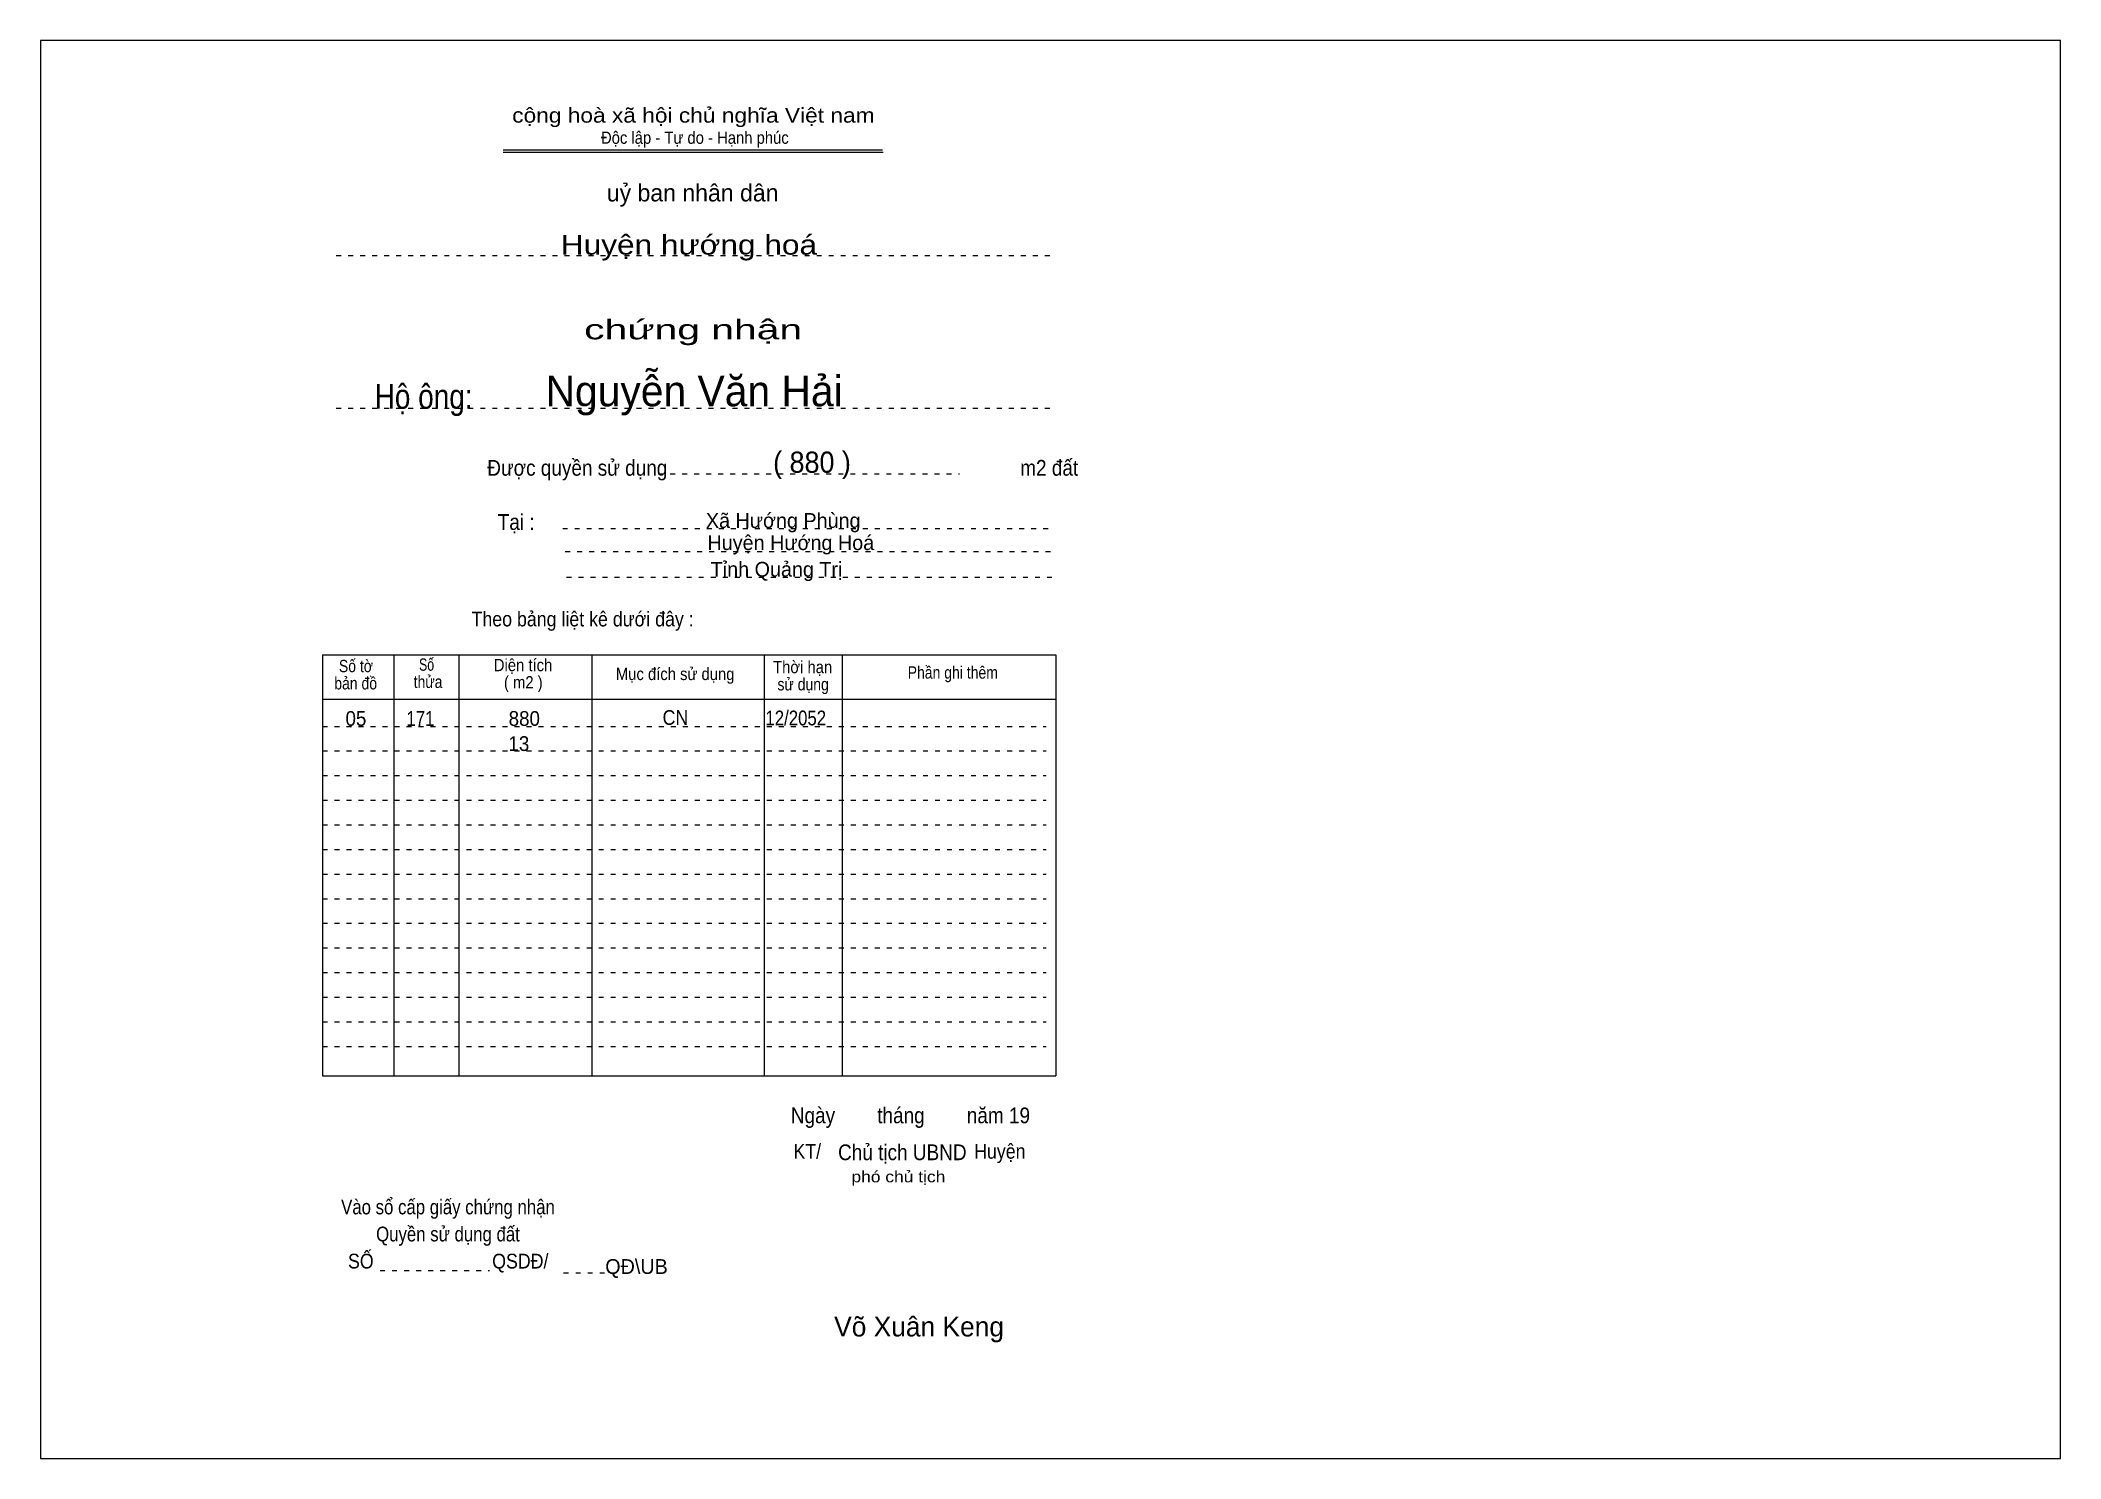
# Model space of a CAD drawing. Header units: centimetres. Extents: x -0.5 to 40.5, y 0 to 28.8.
import ezdxf
from ezdxf.enums import TextEntityAlignment as Align

# ---------------------------------------------------------------- set-up
doc = ezdxf.new("R2010")
doc.units = ezdxf.units.CM
doc.header["$LTSCALE"] = 0.12
doc.linetypes.add('DOTTED', pattern=[1.5, 0.3, -1.2])
doc.layers.add('1', color=7, linetype='DOTTED', lineweight=13)
for name, color, linetype in [('2', 7, 'Continuous'), ('34', 7, 'Continuous'), ('50', 7, 'Continuous'), ('6', 7, 'Continuous'), ('7', 7, 'Continuous')]:
    doc.layers.add(name, color=color, linetype=linetype)

msp = doc.modelspace()

# ---------------------------------------------------------------- linework, layer by layer
at = {"layer": '1', "linetype": 'Continuous'}
for p, q in [((8.91, 26.55), (16.62, 26.55)), ((8.91, 26.5), (16.63, 26.5))]:
    msp.add_line(p, q, dxfattribs=at)
at = {"layer": '1'}
for p, q in [((5.52, 24.4), (20.02, 24.4)), ((5.52, 21.3), (20.02, 21.3)), ((12.06, 19.97), (18.18, 19.97)), ((10.12, 18.86), (20.06, 18.86)), ((10.17, 18.39), (20.11, 18.39)), ((10.2, 17.87), (20.14, 17.87)), ((5.24, 14.84), (19.94, 14.84)), ((5.24, 14.34), (19.94, 14.34)), ((5.24, 13.84), (19.94, 13.84)), ((5.24, 13.34), (19.94, 13.34)), ((5.24, 12.84), (19.94, 12.84)), ((5.24, 12.34), (19.94, 12.34)), ((5.24, 11.84), (19.94, 11.84)), ((5.24, 11.34), (19.94, 11.34)), ((5.24, 10.84), (19.94, 10.84)), ((5.24, 10.34), (19.94, 10.34)), ((5.24, 9.84), (19.94, 9.84)), ((5.24, 9.34), (19.94, 9.34)), ((5.24, 8.84), (19.94, 8.84)), ((5.24, 8.34), (19.94, 8.34)), ((6.41, 3.79), (8.63, 3.79)), ((10.14, 3.74), (11.2, 3.74))]:
    msp.add_line(p, q, dxfattribs=at)
at = {"layer": '1', "linetype": 'Continuous', "lineweight": 25}
for p, q in [((5.24, 16.29), (20.14, 16.29)), ((5.24, 16.29), (5.24, 7.74)), ((6.69, 16.29), (6.69, 7.74)), ((8.01, 16.29), (8.01, 7.74)), ((10.71, 16.29), (10.71, 7.74)), ((14.21, 16.29), (14.21, 7.74)), ((15.8, 16.29), (15.8, 7.74)), ((20.14, 16.29), (20.14, 7.74)), ((5.24, 15.39), (20.14, 15.39)), ((5.24, 7.74), (20.14, 7.74))]:
    msp.add_line(p, q, dxfattribs=at)
at = {"layer": '1', "linetype": 'Continuous'}
msp.add_lwpolyline([(-0.49, -0.03), (40.55, -0.03), (40.55, 28.77), (-0.49, 28.77)], close=True, dxfattribs=at)

# ---------------------------------------------------------------- texts
at = {"layer": '1'}
for s, height, width, p in [('cộng hoà xã hội chủ nghĩa Việt nam', 0.3, 1.15, (12.775, 27.1)), ('Độc lập - Tự do - Hạnh phúc', 0.25, 0.9, (12.805, 26.67)), ('chứng nhận', 0.4, 1.55, (12.77, 22.7)), ('Được quyền sử dụng                                                                   m2 đất', 0.32, 0.9, (14.59, 19.93)), ('Tại :', 0.32, 0.9, (9.175, 18.83)), ('Theo bảng liệt kê dưới đây :', 0.3, 0.9, (10.525, 16.87)), ('Số tờ', 0.25, 0.85, (5.92, 15.94)), ('Số ', 0.25, 0.75, (7.39, 15.97)), ('Diện tích', 0.25, 0.9, (9.315, 15.96)), ('Mục đích sử dụng', 0.25, 0.9, (12.405, 15.78)), ('Thời hạn', 0.25, 0.9, (14.995, 15.92)), ('Phần ghi thêm', 0.25, 0.85, (18.045, 15.81)), ('bản đồ', 0.25, 0.85, (5.915, 15.59)), ('thửa', 0.25, 0.85, (7.385, 15.62)), ('( m2 )', 0.25, 0.9, (9.32, 15.61)), ('sử dụng', 0.25, 0.85, (15.005, 15.57)), ('Ngày        tháng        năm 19', 0.32, 0.9, (17.185, 6.78)), ('Chủ tịch UBND', 0.32, 0.9, (17.02, 6.03)), ('Vào sổ cấp giấy chứng nhận', 0.3, 0.85, (7.79, 4.93)), ('Quyền sử dụng đất', 0.3, 0.85, (7.79, 4.38)), ('SỐ                        QSDĐ/', 0.3, 0.9, (7.795, 3.83))]:
    msp.add_text(s, height=height, dxfattribs=dict(at, width=width)).set_placement(p, align=Align.CENTER)
msp.add_text('uỷ ban nhân dân', height=0.35, dxfattribs=at).set_placement((12.76, 25.5), align=Align.CENTER)
at = {"layer": '2', "width": 1.2}
msp.add_text('Huyện hướng hoá', height=0.4, dxfattribs=at).set_placement((12.685, 24.42), align=Align.CENTER)
at = {"layer": '2'}
for s, p in [('Xã Hướng Phùng', (14.6, 18.87)), ('Huyện Hướng Hoá', (14.755, 18.42)), ('Tỉnh Quảng Trị', (14.465, 17.88))]:
    msp.add_text(s, height=0.3, dxfattribs=at).set_placement(p, align=Align.CENTER)
at = {"layer": '34'}
for s, height, width, p in [('Hộ ông:', 0.5, 0.85, (7.295, 21.29)), ('( 880 )', 0.43, 0.95, (15.185, 19.99)), ('05', 0.3, 0.95, (5.92, 14.85)), ('171', 0.3, 0.85, (7.23, 14.85)), ('880', 0.3, 0.95, (9.34, 14.85))]:
    msp.add_text(s, height=height, dxfattribs=dict(at, width=width)).set_placement(p, align=Align.CENTER)
at = {"layer": '50'}
for s, height, width, p in [('CN', 0.3, 0.9, (12.41, 14.87)), ('12/2052', 0.3, 0.85, (14.855, 14.86)), ('KT/                               Huyện ', 0.3, 0.9, (17.215, 6.06)), ('phó chủ tịch', 0.23, 1.15, (16.94, 5.58))]:
    msp.add_text(s, height=height, dxfattribs=dict(at, width=width)).set_placement(p, align=Align.CENTER)
for s, height, p in [('QĐ\\UB', 0.3, (11.62, 3.72)), ('Võ Xuân Keng', 0.4, (17.36, 2.45))]:
    msp.add_text(s, height=height, dxfattribs=at).set_placement(p, align=Align.CENTER)
at = {"layer": '6', "width": 0.95}
msp.add_text('13', height=0.3, dxfattribs=at).set_placement((9.23, 14.34), align=Align.CENTER)
at = {"layer": '7'}
msp.add_text('Nguyễn Văn Hải', height=0.62, dxfattribs=at).set_placement((12.79, 21.34), align=Align.CENTER)

doc.saveas('drawing.dxf')
